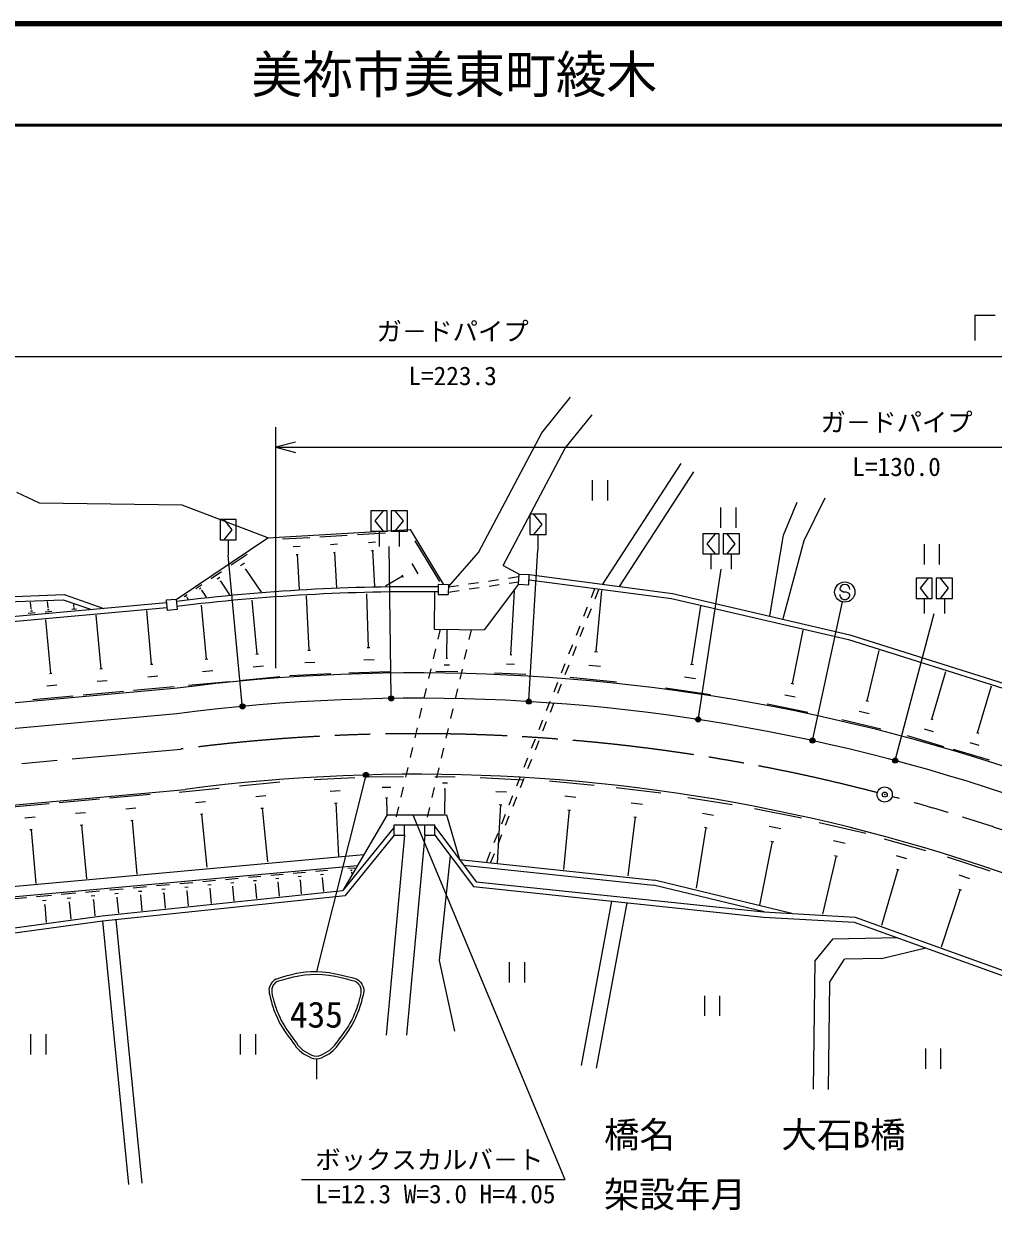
# Model space of a CAD drawing. Units: millimetres, scale not verified. Extents: x 40000 to 680000, y 20000 to 380000.
# Drawn here: x 382552 to 478166, y 262964 to 380000 of the extents above; entities that cross this region are included whole.
import ezdxf
from ezdxf.enums import TextEntityAlignment as Align

# ---------------------------------------------------------------- set-up
doc = ezdxf.new("R2010")
doc.units = ezdxf.units.MM
doc.header["$LTSCALE"] = 1000
doc.header["$PDMODE"] = 32
doc.header["$PDSIZE"] = 500
doc.linetypes.add('CHAIN', pattern=[18.5, 12, -1.5, 3.5, -1.5])
for name, color, linetype, lineweight in [('S-BGD', 7, 'Continuous', 25), ('S-BMK', 2, 'CHAIN', 13), ('S-BMK-SRVR', 3, 'Continuous', 25), ('S-STR-HTXT', 7, 'Continuous', 13), ('S-STR-STRC', 7, 'Continuous', 25), ('S-TTL', 2, 'Continuous', 140), ('S-TTL-LINE', 7, 'Continuous', 50)]:
    doc.layers.add(name, color=color, linetype=linetype, lineweight=lineweight)
doc.layers.add('S-TTL-TXT', color=7, linetype='Continuous')
doc.styles.add('@ＭＳ ゴシック', font='')
doc.styles.add('ＭＳ ゴシック', font='')
doc.styles.get('@ＭＳ ゴシック').set_extended_font_data('@MS Gothic')
doc.styles.get('ＭＳ ゴシック').set_extended_font_data('MS Gothic')

msp = doc.modelspace()

# ---------------------------------------------------------------- linework, layer by layer
at = {"layer": 'S-BGD'}
for p, q in [((433632, 339644), (436488, 343160)), ((435937, 338121), (438623, 341426)), ((427407, 327853), (433632, 339644)), ((429839, 326569), (435937, 338121)), ((439656, 324706), (447373, 336621)), ((438611, 334978), (438611, 332978)), ((440111, 334978), (440111, 332978)), ((441302, 324488), (448632, 335806)), ((384110, 332723), (381866, 333758)), ((398180, 332507), (384110, 332723)), ((406641, 329293), (398180, 332507)), ((457486, 329556), (458839, 332825)), ((461545, 333201), (459478, 328992)), ((451264, 332289), (451264, 330289)), ((452764, 332289), (452764, 330289)), ((406641, 329293), (420657, 330120)), ((420657, 330120), (423931, 324705)), ((397589, 323224), (406641, 329293)), ((408071, 329177), (410770, 329336)), ((411748, 329394), (414443, 329553)), ((415466, 329613), (418228, 329776)), ((416550, 328846), (417241, 328887)), ((421106, 328992), (423538, 324968)), ((456133, 321588), (457486, 329556)), ((459478, 328992), (457411, 321287)), ((409131, 328427), (409805, 328467)), ((412806, 328645), (413480, 328685)), ((413106, 327851), (413275, 327861)), ((413191, 327856), (413396, 324373)), ((416858, 328032), (417031, 328042)), ((416945, 328037), (417152, 324527)), ((424428, 324451), (427407, 327853)), ((471344, 328653), (471344, 326653)), ((472844, 328653), (472844, 326653)), ((403023, 326626), (404581, 327671)), ((403921, 326551), (404310, 326812)), ((409432, 327632), (409600, 327642)), ((409516, 327637), (409719, 324199)), ((420811, 326753), (421419, 325747)), ((429839, 326569), (431412, 325715)), ((401039, 325296), (402053, 325976)), ((401624, 325247), (401877, 325417)), ((404380, 326181), (404477, 326246)), ((404429, 326214), (405957, 323933)), ((419908, 325520), (418240, 324512)), ((419832, 325646), (419984, 325395)), ((430365, 325319), (431354, 325464)), ((431358, 324716), (431412, 325715)), ((431412, 325715), (432411, 325661)), ((432357, 324662), (432411, 325661)), ((432411, 325661), (446535, 323798)), ((399527, 324283), (400126, 324685)), ((399872, 324253), (400022, 324354)), ((401923, 325007), (401986, 325049)), ((401954, 325028), (402854, 323685)), ((423431, 324711), (423418, 323712)), ((423431, 324711), (424431, 324698)), ((424431, 324698), (424418, 323698)), ((424428, 324451), (425418, 324596)), ((426407, 324741), (427396, 324885)), ((426479, 324246), (427469, 324390)), ((431358, 324716), (427944, 320208)), ((428386, 325030), (429375, 325174)), ((428458, 324535), (429448, 324680)), ((430437, 324824), (431371, 324961)), ((431358, 324716), (432357, 324662)), ((432384, 325160), (446446, 323306)), ((438530, 323412), (438883, 324303)), ((438902, 323264), (439270, 324194)), ((342307, 322002), (386529, 323687)), ((342415, 321505), (386454, 323183)), ((384961, 322424), (384906, 323025)), ((386454, 323183), (389237, 322215)), ((386529, 323687), (390444, 322325)), ((397589, 323224), (396593, 323134)), ((396593, 323134), (396683, 322138)), ((397589, 323224), (397679, 322228)), ((398374, 323509), (398657, 323700)), ((398537, 323496), (398608, 323543)), ((398621, 323428), (398638, 323440)), ((398629, 323434), (398781, 323209)), ((400049, 324111), (400087, 324136)), ((400068, 324124), (400534, 323429)), ((405578, 317825), (405074, 323147)), ((410704, 318215), (410444, 323555)), ((416560, 318471), (416382, 323771)), ((423076, 323964), (423043, 320287)), ((423418, 323712), (424418, 323698)), ((424421, 323945), (425490, 324101)), ((430605, 317763), (430937, 324067)), ((438991, 318065), (439573, 324111)), ((446446, 323306), (463878, 319256)), ((446535, 323798), (464010, 319739)), ((396661, 322387), (330023, 316342)), ((396615, 322885), (331294, 316959)), ((382984, 321849), (383682, 321912)), ((383227, 322082), (383401, 322098)), ((383295, 322300), (383235, 322961)), ((383273, 322298), (383317, 322302)), ((384669, 322002), (385324, 322061)), ((384897, 322221), (385060, 322235)), ((384940, 322422), (384981, 322426)), ((387307, 322241), (387740, 322280)), ((387457, 322386), (387566, 322396)), ((387500, 322521), (387481, 322730)), ((387486, 322519), (387513, 322522)), ((395167, 316829), (394688, 322108)), ((397679, 322228), (396683, 322138)), ((400574, 317345), (400071, 322655)), ((437794, 321552), (438162, 322482)), ((438166, 321405), (438534, 322335)), ((448453, 316820), (449311, 322538)), ((385208, 315926), (384729, 321204)), ((390187, 316377), (389709, 321656)), ((423043, 320287), (427944, 320208)), ((423617, 320278), (423389, 319304)), ((424282, 317421), (424316, 320167)), ((426686, 320228), (426458, 319255)), ((437058, 319692), (437426, 320622)), ((437430, 319545), (437798, 320475)), ((458364, 314922), (459432, 320186)), ((464010, 319739), (480486, 314539)), ((416434, 318467), (416686, 318475)), ((436322, 317833), (436690, 318763)), ((436694, 317686), (437062, 318615)), ((463878, 319256), (480362, 314054)), ((400449, 317333), (400699, 317357)), ((405453, 317813), (405703, 317837)), ((410579, 318209), (410830, 318221)), ((416097, 317246), (417104, 317279)), ((423161, 318331), (422933, 317357)), ((424214, 317422), (424350, 317420)), ((426230, 318281), (426002, 317307)), ((430509, 317768), (430702, 317758)), ((438847, 318079), (439134, 318052)), ((465715, 313223), (466930, 318188)), ((390063, 316366), (390312, 316389)), ((395043, 316818), (395292, 316841)), ((400188, 316097), (401188, 316192)), ((405191, 316574), (406193, 316669)), ((410260, 316984), (411266, 317033)), ((414627, 315987), (418655, 316121)), ((422705, 316383), (422476, 315410)), ((423177, 316128), (425355, 316100)), ((424002, 316771), (424546, 316764)), ((425774, 316334), (425546, 315360)), ((430170, 316856), (430943, 316816)), ((435586, 315973), (435954, 316903)), ((435958, 315826), (436326, 316756)), ((438285, 316744), (439432, 316633)), ((448314, 316840), (448591, 316799)), ((472106, 311403), (473501, 316114)), ((385083, 315914), (385332, 315937)), ((389798, 315137), (390794, 315228)), ((394777, 315589), (395773, 315679)), ((398801, 314755), (402802, 315134)), ((403801, 315229), (407811, 315609)), ((408810, 315703), (412833, 315899)), ((428963, 315991), (432052, 315828)), ((434850, 314114), (435218, 315043)), ((435222, 313966), (435590, 314896)), ((436431, 315533), (441020, 315091)), ((447701, 315576), (448806, 315410)), ((458239, 314947), (458490, 314897)), ((397383, 314420), (302865, 305845)), ((383433, 313355), (387417, 313716)), ((384818, 314685), (385814, 314776)), ((388412, 313807), (392396, 314168)), ((393392, 314258), (397376, 314620)), ((422248, 314436), (422020, 313463)), ((425318, 314386), (425090, 313413)), ((445843, 314499), (450265, 313834)), ((457619, 313821), (458622, 313617)), ((476616, 310041), (477993, 314697)), ((421792, 312489), (421564, 311515)), ((434114, 312254), (434482, 313184)), ((434486, 312107), (434854, 313037)), ((455871, 312922), (459882, 312109)), ((465595, 313252), (465836, 313194)), ((397658, 311934), (303264, 303371)), ((424862, 312439), (424634, 311466)), ((433378, 310394), (433746, 311324)), ((463228, 311386), (467073, 310446)), ((464953, 312187), (465914, 311952)), ((471994, 311436), (472219, 311369)), ((421336, 310542), (421108, 309568)), ((424406, 310492), (424178, 309518)), ((433750, 310247), (434118, 311177)), ((471338, 310457), (472236, 310191)), ((432642, 308535), (433010, 309464)), ((433014, 308387), (433382, 309317)), ((469671, 309778), (473265, 308714)), ((475856, 309107), (476744, 308844)), ((476504, 310074), (476727, 310009)), ((420880, 308594), (420652, 307621)), ((423949, 308545), (423721, 307571)), ((474208, 308435), (477761, 307383)), ((420424, 306647), (420196, 305673)), ((431906, 306675), (432274, 307605)), ((432278, 306528), (432646, 307458)), ((411198, 305449), (415214, 305648)), ((416584, 305701), (420020, 305745)), ((423110, 305750), (425098, 305713)), ((423493, 306597), (423265, 305624)), ((427574, 305654), (431833, 305414)), ((431169, 304815), (431538, 305745)), ((431541, 304668), (431909, 305598)), ((156834, 282556), (398483, 304478)), ((397887, 304218), (401833, 304613)), ((403828, 304813), (407807, 305211)), ((412763, 304319), (413767, 304368)), ((417886, 304687), (418745, 304698)), ((419968, 304700), (419739, 303726)), ((423037, 304650), (422809, 303676)), ((423845, 305140), (424342, 305130)), ((424020, 304540), (424144, 304537)), ((424082, 304538), (424037, 302073)), ((434390, 305307), (438794, 304883)), ((440987, 304674), (445381, 304124)), ((390028, 303510), (386044, 303149)), ((395007, 303962), (391023, 303601)), ((399485, 303182), (400472, 303281)), ((405440, 303768), (406434, 303868)), ((413200, 303133), (413451, 303145)), ((413325, 303139), (413584, 297890)), ((418222, 303660), (418436, 303663)), ((418329, 303662), (418351, 301989)), ((429099, 304286), (430164, 304226)), ((430433, 302956), (430801, 303886)), ((430805, 302809), (431173, 303738)), ((435915, 303827), (437015, 303721)), ((442470, 303150), (443568, 303012)), ((448060, 303692), (452429, 302991)), ((385048, 303059), (381064, 302697)), ((388642, 302180), (387646, 302089)), ((393622, 302632), (392626, 302541)), ((399974, 302036), (400220, 302060)), ((400097, 302048), (400623, 296796)), ((405932, 302612), (406181, 302637)), ((406057, 302624), (406587, 297324)), ((418402, 301973), (414005, 294494)), ((418402, 301973), (424245, 301973)), ((419511, 302753), (419283, 301779)), ((422581, 302703), (422353, 301729)), ((424245, 301973), (425535, 297551)), ((429559, 302978), (429233, 297212)), ((429426, 302986), (429692, 302971)), ((429697, 301096), (430065, 302026)), ((436338, 302453), (435772, 296567)), ((436200, 302466), (436476, 302439)), ((449488, 302119), (450581, 301943)), ((454611, 302581), (459239, 301658)), ((383663, 301728), (382667, 301638)), ((388377, 300951), (388128, 300928)), ((388253, 300940), (388731, 295661)), ((393357, 301403), (393108, 301380)), ((393232, 301391), (393711, 296113)), ((419095, 300973), (423095, 300973)), ((419095, 299973), (419095, 300973)), ((420095, 299973), (420095, 300973)), ((422095, 299973), (422095, 300973)), ((423095, 299973), (423095, 300973)), ((423095, 300807), (427172, 295369)), ((430069, 300949), (430437, 301879)), ((442854, 301763), (442128, 295953)), ((442717, 301780), (442992, 301746)), ((456069, 300847), (457226, 300616)), ((460999, 301225), (465610, 300158)), ((383397, 300499), (383149, 300476)), ((383273, 300488), (383752, 295209)), ((419095, 300767), (414005, 294494)), ((419095, 299973), (414263, 294018)), ((420095, 299973), (418292, 280239)), ((419095, 299973), (420095, 299973)), ((422095, 299973), (420292, 280239)), ((422095, 299973), (423095, 299973)), ((423095, 299973), (426903, 294894)), ((428961, 299237), (429329, 300166)), ((429333, 299089), (429701, 300019)), ((449824, 300720), (448863, 294725)), ((449688, 300742), (449961, 300698)), ((467410, 299614), (471478, 298444)), ((456371, 299343), (455117, 293061)), ((456226, 299372), (456515, 299314)), ((462408, 299442), (463561, 299175)), ((193572, 277856), (416091, 298043)), ((423538, 287613), (424639, 297913)), ((425535, 297551), (444754, 295533)), ((428184, 297273), (428593, 298307)), ((428597, 297230), (428965, 298160)), ((462665, 297925), (461330, 292161)), ((462520, 297959), (462809, 297892)), ((468585, 297955), (469602, 297662)), ((473615, 297825), (477829, 296441)), ((193060, 276805), (415468, 296982)), ((406928, 296007), (408145, 296117)), ((409137, 296207), (410339, 296316)), ((411330, 296406), (412516, 296514)), ((411807, 296091), (412104, 296117)), ((414504, 296694), (415189, 296756)), ((414780, 296512), (414951, 296527)), ((414862, 296312), (414905, 296316)), ((414884, 296314), (414900, 296132)), ((425944, 297006), (444668, 295039)), ((468742, 296588), (467148, 291048)), ((468615, 296625), (468869, 296552)), ((395639, 294983), (396938, 295100)), ((397930, 295190), (399212, 295307)), ((400203, 295397), (401470, 295511)), ((400713, 295060), (401029, 295089)), ((402461, 295601), (403711, 295715)), ((402964, 295269), (403276, 295297)), ((404702, 295805), (405936, 295917)), ((405198, 295477), (405507, 295505)), ((405348, 295117), (405425, 295124)), ((405386, 295120), (405515, 293701)), ((407417, 295683), (407722, 295710)), ((407565, 295328), (407641, 295335)), ((407603, 295331), (407729, 293934)), ((409620, 295887), (409921, 295915)), ((409766, 295537), (409841, 295544)), ((409803, 295540), (409928, 294165)), ((411951, 295745), (412025, 295752)), ((411988, 295748), (412111, 294395)), ((427172, 295369), (455545, 292388)), ((455557, 292387), (444668, 295039)), ((458304, 292233), (444754, 295533)), ((474780, 296042), (475833, 295696)), ((381296, 293681), (382824, 293820)), ((383803, 293909), (385277, 294043)), ((386257, 294131), (387679, 294260)), ((386829, 293753), (387184, 293786)), ((388659, 294349), (390028, 294474)), ((389210, 293985), (389552, 294016)), ((390275, 291996), (414005, 294494)), ((390334, 291500), (414263, 294018)), ((391009, 294563), (392342, 294683)), ((391545, 294208), (391878, 294238)), ((391706, 293820), (391790, 293827)), ((391748, 293824), (391889, 292267)), ((393333, 294773), (394648, 294893)), ((393862, 294423), (394191, 294453)), ((394021, 294040), (394103, 294047)), ((394062, 294044), (394201, 292510)), ((396162, 294637), (396487, 294667)), ((396319, 294258), (396400, 294266)), ((396360, 294262), (396497, 292752)), ((398445, 294849), (398766, 294878)), ((398601, 294475), (398681, 294483)), ((398641, 294479), (398776, 292992)), ((400866, 294691), (400945, 294698)), ((400905, 294694), (401038, 293230)), ((403115, 294905), (403193, 294912)), ((403154, 294908), (403285, 293466)), ((426903, 294894), (455505, 291890)), ((474891, 294605), (473027, 288930)), ((474760, 294648), (475023, 294561)), ((384396, 293517), (384765, 293550)), ((384575, 293087), (384667, 293095)), ((384621, 293091), (384778, 291358)), ((387001, 293339), (387090, 293347)), ((387045, 293343), (387196, 291683)), ((389375, 293586), (389461, 293594)), ((389418, 293590), (389562, 292001)), ((440530, 293463), (437528, 277248)), ((442027, 293305), (439003, 276975)), ((308359, 280478), (390334, 291500)), ((308472, 280998), (390275, 291996)), ((390334, 291500), (392892, 265522)), ((391627, 291636), (394186, 265650)), ((455505, 291890), (464440, 291386)), ((455545, 292388), (464541, 291881)), ((464541, 291881), (482153, 285535)), ((464440, 291386), (481983, 285065)), ((462310, 289689), (460555, 287562)), ((468739, 289837), (462310, 289689)), ((467159, 287800), (471514, 288837)), ((425065, 280618), (423538, 287613)), ((430422, 287446), (430422, 285446)), ((431922, 287446), (431922, 285446)), ((460555, 287562), (460396, 274907)), ((462028, 285423), (463507, 287716)), ((467159, 287800), (463507, 287716)), ((462028, 285423), (461895, 274888)), ((449682, 284131), (449682, 282131)), ((451182, 284131), (451182, 282131)), ((383218, 280342), (383218, 278342)), ((384718, 280342), (384718, 278342)), ((403899, 280342), (403899, 278342)), ((405399, 280342), (405399, 278342)), ((471469, 278921), (471469, 276921)), ((472969, 278921), (472969, 276921))]:
    msp.add_line(p, q, dxfattribs=at)
for radius, start, end in [(194500, 89.39161, 97.0153), (194000, 89.39199, 97.02002), (186000, 56.99436, 97.40727), (183500, 57.0044, 97.42237), (176000, 57.03578, 97.46958)]:
    msp.add_arc((421363, 129972), radius, start, end, dxfattribs=at)
at = {"layer": 'S-BMK'}
msp.add_line((368912, 305812), (398042, 308455), dxfattribs=at)
for start, end in [(75.40114, 97.44403), (57.0188, 74.92368)]:
    msp.add_arc((421363, 129972), 180000, start, end, dxfattribs=at)
at = {"layer": 'S-BMK-SRVR'}
msp.add_circle((467457, 303970), 750, dxfattribs=at)
msp.add_point((467457, 303970), dxfattribs=at)
at = {"layer": 'S-STR-HTXT'}
for p, q in [((476339, 351255), (478339, 351255)), ((476339, 351255), (476339, 348755)), ((420916, 301973), (435929, 265987)), ((409929, 265987), (435929, 265987))]:
    msp.add_line(p, q, dxfattribs=at)
at = {"layer": 'S-STR-STRC'}
for p, q in [((317658, 347187), (532032, 347187)), ((407420, 316449), (407420, 340219)), ((409352, 338737), (407420, 338219)), ((407420, 338219), (529838, 338219)), ((407420, 338219), (409352, 337701)), ((416792, 331952), (416792, 329952)), ((418792, 331952), (418792, 329952)), ((432464, 331615), (432464, 329615)), ((401908, 331093), (401908, 329093)), ((402708, 329093), (402708, 327593)), ((417592, 329952), (417592, 328452)), ((419592, 329952), (419592, 328452)), ((433264, 329615), (433264, 328115)), ((449527, 329697), (449527, 327697)), ((451527, 329697), (451527, 327697)), ((418800, 313604), (418592, 328452)), ((432374, 313291), (433264, 328115)), ((404103, 312809), (402708, 327593)), ((450327, 327697), (450327, 326197)), ((452327, 327697), (452327, 326197)), ((449086, 311517), (451327, 326197)), ((463129, 324083), (463030, 324201)), ((470550, 325312), (470550, 323312)), ((472550, 325312), (472550, 323312)), ((463374, 323944), (463129, 324083)), ((463675, 323941), (463374, 323944)), ((463920, 323830), (463675, 323941)), ((464026, 323693), (463920, 323830)), ((471350, 323312), (471350, 321812)), ((473350, 323312), (473350, 321812)), ((460370, 309431), (463312, 322965)), ((468536, 307460), (472350, 321812)), ((416269, 305754), (411411, 286508)), ((411411, 277908), (411411, 275908))]:
    msp.add_line(p, q, dxfattribs=at)
for points in [[(416792, 329952), (418392, 329952), (418392, 331952), (416792, 331952)], [(417992, 331952), (417192, 330952), (417992, 329952)], [(418792, 329952), (420392, 329952), (420392, 331952), (418792, 331952)], [(419192, 329952), (419992, 330952), (419192, 331952)], [(432464, 329615), (434064, 329615), (434064, 331615), (432464, 331615)], [(432864, 329615), (433664, 330615), (432864, 331615)], [(401908, 329093), (403508, 329093), (403508, 331093), (401908, 331093)], [(402308, 329093), (403108, 330093), (402308, 331093)], [(449527, 327697), (451127, 327697), (451127, 329697), (449527, 329697)], [(450727, 329697), (449927, 328697), (450727, 327697)], [(451527, 327697), (453127, 327697), (453127, 329697), (451527, 329697)], [(451927, 327697), (452727, 328697), (451927, 329697)], [(470550, 323312), (472150, 323312), (472150, 325312), (470550, 325312)], [(471750, 325312), (470950, 324312), (471750, 323312)], [(472550, 323312), (474150, 323312), (474150, 325312), (472550, 325312)], [(472950, 323312), (473750, 324312), (472950, 325312)]]:
    msp.add_lwpolyline(points, dxfattribs=at)
for centre, radius in [((463525, 323943), 1000), ((404117, 312660), 150), ((404117, 312660), 120), ((404117, 312660), 90), ((404117, 312660), 60), ((404117, 312660), 30), ((418802, 313454), 150), ((418802, 313454), 120), ((418802, 313454), 90), ((418802, 313454), 60), ((418802, 313454), 30), ((432365, 313142), 150), ((432365, 313142), 120), ((432365, 313142), 90), ((432365, 313142), 60), ((432365, 313142), 30), ((449063, 311369), 150), ((449063, 311369), 120), ((449063, 311369), 90), ((449063, 311369), 60), ((449063, 311369), 30), ((460339, 309285), 150), ((460339, 309285), 120), ((460339, 309285), 90), ((460339, 309285), 60), ((460339, 309285), 30), ((468497, 307315), 150), ((468497, 307315), 120), ((468497, 307315), 90), ((468497, 307315), 60), ((468497, 307315), 30), ((416306, 305899), 150), ((416306, 305899), 120), ((416306, 305899), 90), ((416306, 305899), 60), ((416306, 305899), 30)]:
    msp.add_circle(centre, radius, dxfattribs=at)
for centre, start, end in [((463530, 324197), 359.55488, 179.55488), ((463526, 323697), 179.55488, 359.55488)]:
    msp.add_arc(centre, 500, start, end, dxfattribs=at)
for points, knots in [([(407411, 285764), (407174, 285617), (407062, 285495), (406911, 285264), (406590, 284774), (406776, 284339), (406911, 283764)], [0, 0, 0, 0, 1, 1, 1, 2, 2, 2, 2]), ([(407411, 285764), (409110, 286293), (409821, 286519), (411411, 286512), (413000, 286506), (415173, 285837), (415411, 285764)], [0, 0, 0, 0, 1, 1, 1, 2, 2, 2, 2]), ([(407508, 285525), (408246, 285755), (409860, 286258), (411411, 286258), (412961, 286258), (415075, 285606), (415313, 285533)], [0, 0, 0, 0, 1, 1, 1, 2, 2, 2, 2]), ([(415411, 285764), (415647, 285617), (415760, 285495), (415911, 285264), (416232, 284774), (416045, 284339), (415911, 283764)], [0, 0, 0, 0, 1, 1, 1, 2, 2, 2, 2]), ([(407504, 285529), (407450, 285481), (407271, 285324), (407161, 285161), (406873, 284734), (407093, 284022), (407148, 283843)], [0, 0, 0, 0, 1, 1, 1, 2, 2, 2, 2]), ([(415315, 285533), (415370, 285484), (415550, 285325), (415661, 285161), (415949, 284733), (415728, 284020), (415673, 283842)], [0, 0, 0, 0, 1, 1, 1, 2, 2, 2, 2]), ([(406911, 283764), (407091, 283065), (407178, 282836), (407411, 282264), (407840, 281209), (408149, 280855), (408911, 279764)], [0, 0, 0, 0, 1, 1, 1, 2, 2, 2, 2]), ([(407148, 283843), (407325, 283156), (407411, 282932), (407639, 282369), (408064, 281324), (408370, 280973), (409125, 279893)], [0, 0, 0, 0, 1, 1, 1, 2, 2, 2, 2]), ([(415674, 283843), (415497, 283156), (415411, 282932), (415182, 282369), (414758, 281324), (414452, 280973), (413697, 279893)], [0, 0, 0, 0, 1, 1, 1, 2, 2, 2, 2]), ([(415911, 283764), (415731, 283065), (415643, 282836), (415411, 282264), (414982, 281209), (414673, 280855), (413911, 279764)], [0, 0, 0, 0, 1, 1, 1, 2, 2, 2, 2]), ([(408911, 279764), (409460, 279038), (409670, 278635), (410411, 278264), (410782, 278078), (410996, 277908), (411411, 277908), (411826, 277908), (412040, 278078), (412411, 278264), (413152, 278635), (413361, 279038), (413911, 279764)], [0, 0, 0, 0, 1, 1, 1, 2, 2, 2, 3, 3, 3, 4, 4, 4, 4]), ([(409088, 279941), (409623, 279234), (409823, 278834), (410548, 278481), (410870, 278324), (411053, 278173), (411411, 278173), (411769, 278173), (411952, 278324), (412274, 278481), (412999, 278834), (413199, 279234), (413734, 279941)], [0, 0, 0, 0, 1, 1, 1, 2, 2, 2, 3, 3, 3, 4, 4, 4, 4])]:
    msp.add_open_spline(points, degree=3, knots=knots, dxfattribs=at)
for p in [(418802, 313454), (404117, 312660), (432365, 313142), (449063, 311369), (460339, 309285), (468497, 307315), (416306, 305899)]:
    msp.add_point(p, dxfattribs=at)
at = {"layer": 'S-TTL'}
msp.add_line((680000, 380000), (40000, 380000), dxfattribs=at)
at = {"layer": 'S-TTL-LINE'}
msp.add_line((40000, 370000), (680000, 370000), dxfattribs=at)

# ---------------------------------------------------------------- texts
at = {"layer": 'S-STR-HTXT', "style": 'ＭＳ ゴシック'}
for s, height, p in [('橋名\u3000\u3000\u3000大石B橋', 2566, (439776, 268369)), ('ボックスカルバ－ト', 1833, (411304, 266487)), ('架設年月\u3000', 2566, (439776, 262478))]:
    msp.add_text(s, height=height, dxfattribs=at).set_placement(p, align=Align.BOTTOM_LEFT)
msp.add_text('L=12.3 W=3.0 H=4.05', height=1833, dxfattribs=at).set_placement((411304, 265487), align=Align.TOP_LEFT)
at = {"layer": 'S-STR-STRC', "style": 'ＭＳ ゴシック'}
for p in [(424845, 348187), (468629, 339219)]:
    msp.add_text('ガ－ドパイプ', height=1833, dxfattribs=at).set_placement(p, align=Align.BOTTOM_CENTER)
at = {"layer": 'S-STR-STRC', "style": '@ＭＳ ゴシック'}
for s, p in [('L=223.3', (424845, 346187)), ('L=130.0', (468629, 337219))]:
    msp.add_text(s, height=1833, dxfattribs=at).set_placement(p, align=Align.TOP_CENTER)
at = {"layer": 'S-STR-STRC', "style": 'ＭＳ ゴシック'}
msp.add_text('435', height=2566, dxfattribs=at).set_placement((411411, 282264), align=Align.MIDDLE_CENTER)
at = {"layer": 'S-TTL-TXT', "style": 'ＭＳ ゴシック'}
msp.add_text('美祢市美東町綾木', height=3666, dxfattribs=at).set_placement((405024, 375000), align=Align.MIDDLE_LEFT)

doc.saveas('drawing.dxf')
